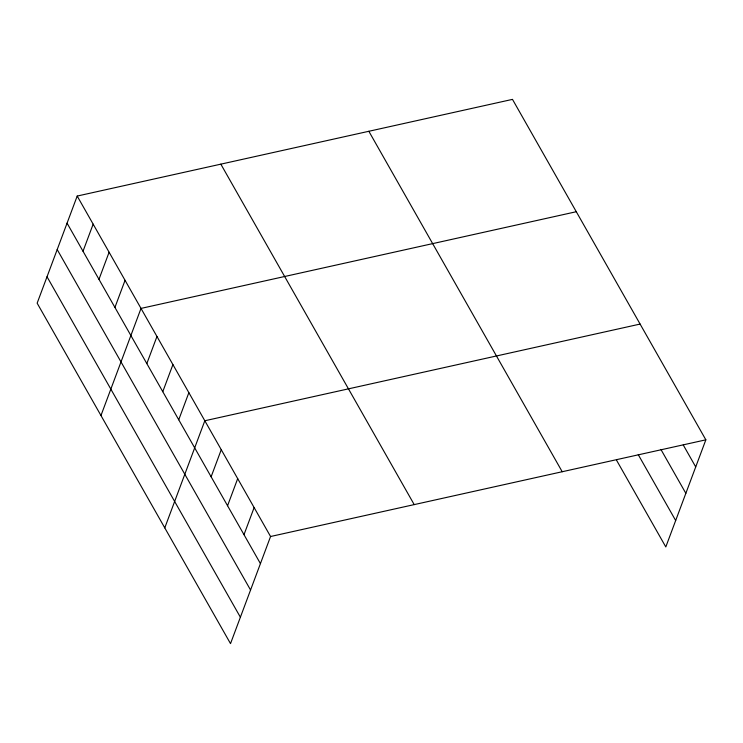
<?xml version="1.0" encoding="UTF-8"?>
<svg xmlns="http://www.w3.org/2000/svg" width="743" height="743" viewBox="0 0 743 743"><rect width="100%" height="100%" fill="white"/><g stroke="black" fill="none" stroke-linecap="round" stroke-linejoin="round"><path stroke-width="1.11" d="M77.198 196.059L37.15 303.172L230.516 643.624L270.563 536.511L77.198 196.059L512.484 99.376L705.85 439.828L665.802 546.941L616.495 460.121M83.021 251.245L93.154 224.154M98.968 279.34L109.1 252.239M114.924 307.426L125.056 280.325M100.964 415.523L141.012 308.41L576.299 211.718M146.826 363.596L156.959 336.495M162.782 391.682L172.915 364.59M178.738 419.776L188.861 392.675M164.77 527.874L204.817 420.761L640.104 324.069M211.123 476.802L221.256 449.701M227.562 505.732L237.686 478.641M243.992 534.672L254.125 507.58M270.563 536.511L705.85 439.828M683.254 444.973L695.717 466.92M660.908 449.422L685.845 493.324M638.265 454.67L675.675 520.537M368.844 131.279L562.21 471.731M220.838 164.157L414.204 504.608M67.065 223.16L260.431 563.612M57.192 249.564L250.558 590.016M47.023 276.767L240.388 617.219"/></g></svg>
